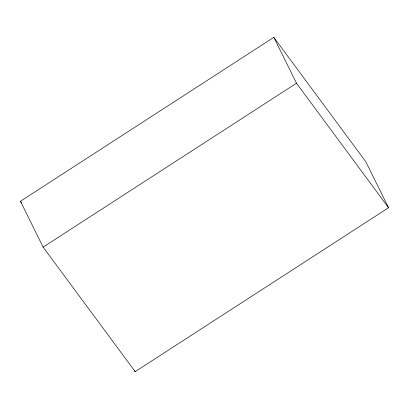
<?xml version="1.0" encoding="UTF-8"?>
<svg xmlns="http://www.w3.org/2000/svg" width="409" height="409" viewBox="0 0 409 409"><rect width="100%" height="100%" fill="white"/><g stroke="black" fill="none" stroke-linecap="round" stroke-linejoin="round"><path stroke-width="0.61" d="M20.45 201.264L273.82 37.352L365.881 161.872L388.55 207.736L135.18 371.648L43.119 247.128L20.45 201.264L21.585 202.798M43.119 247.128L296.494 83.221L273.82 37.352M296.494 83.221L388.55 207.736M134.617 370.513L135.18 371.648"/></g></svg>
